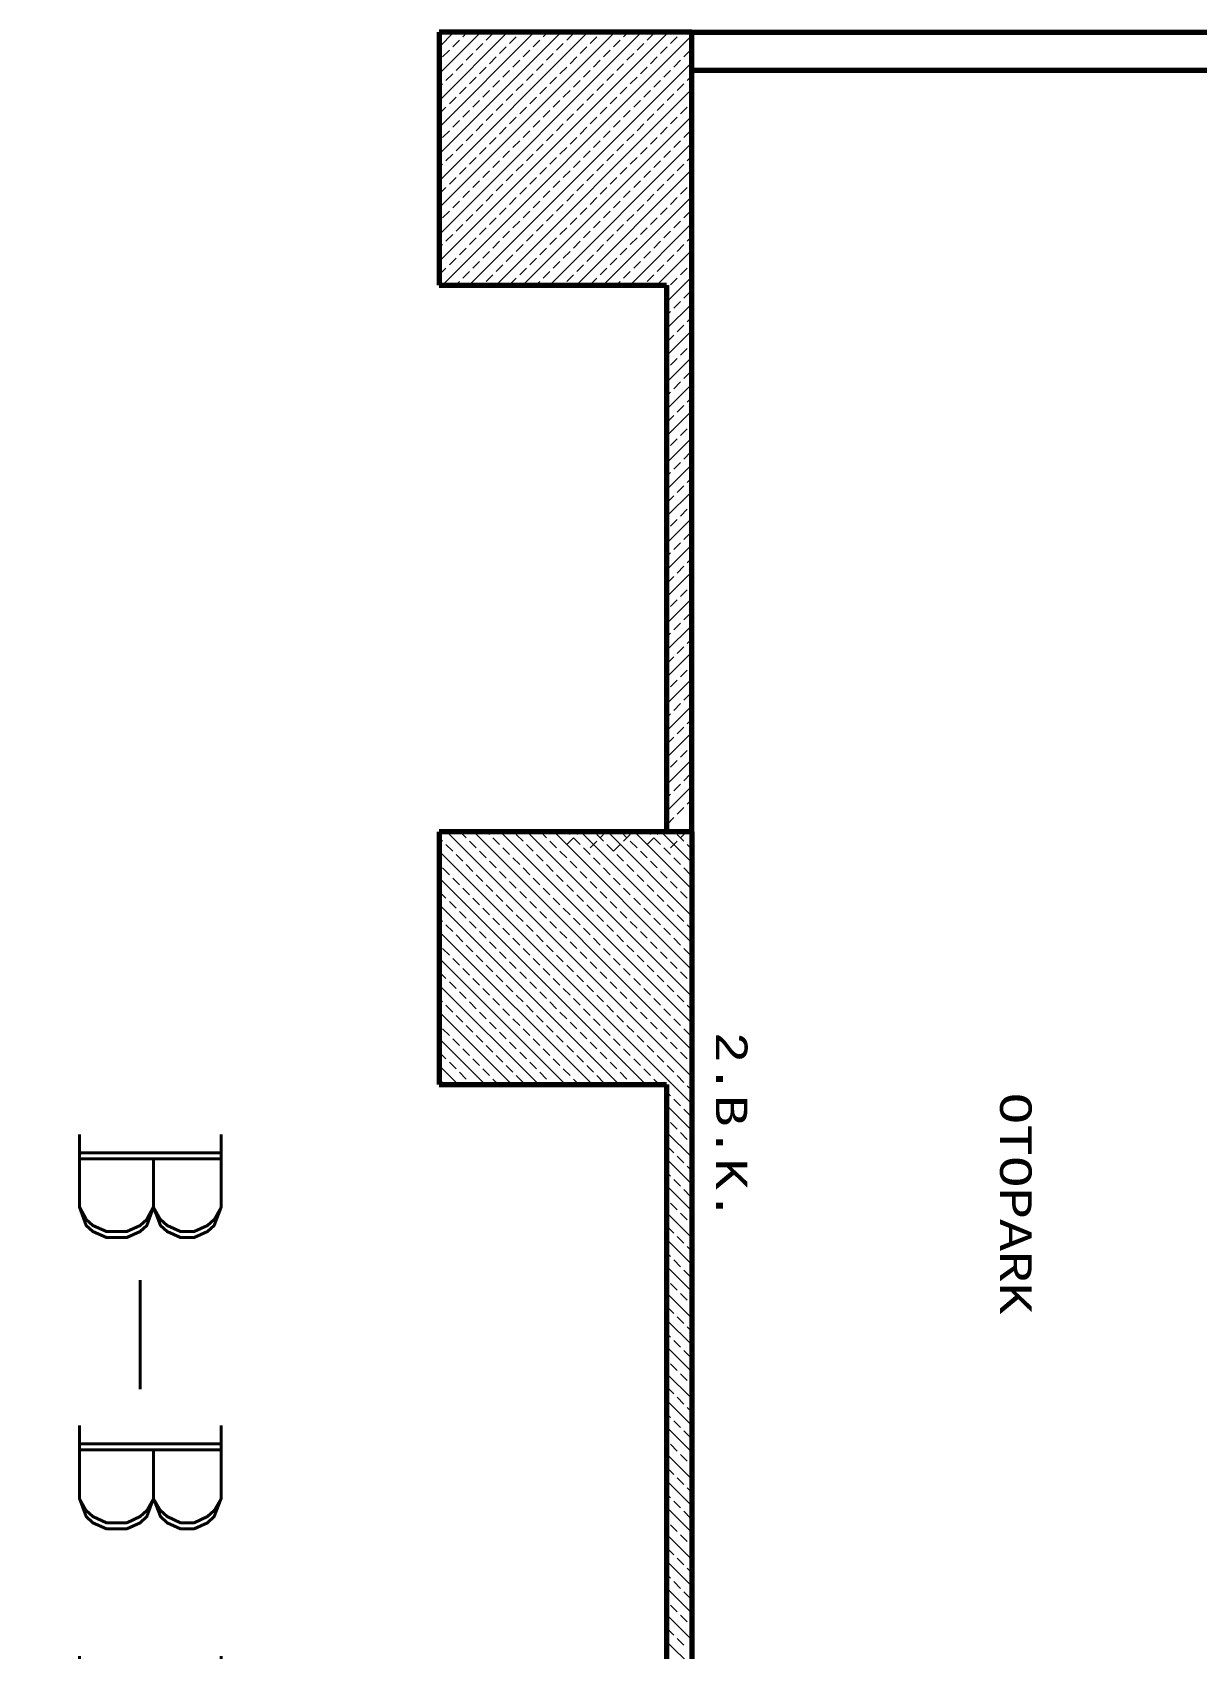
# Model space of a CAD drawing. Header units: millimetres. Extents: x 35860 to 71103, y -11298 to -8385.
# Drawn here: x 67043 to 67158.2, y -10344.7 to -10184.8 of the extents above; entities that cross this region are included whole.
import ezdxf
from ezdxf.enums import TextEntityAlignment as Align

# ---------------------------------------------------------------- set-up
doc = ezdxf.new("R2010")
doc.units = ezdxf.units.MM
doc.header["$MEASUREMENT"] = 0
doc.layers.get('0').update_dxf_attribs({"lineweight": 15})
doc.layers.add('03_Yazı', color=1, linetype='Continuous', lineweight=30)
doc.layers.add('07', color=3, linetype='Continuous', lineweight=70)
doc.styles.add('C', font='')
doc.styles.add('ROMANC', font='romanc', dxfattribs={"height": 0.11})
doc.styles.get('C').set_extended_font_data('Courier New Tur')

msp = doc.modelspace()

# ---------------------------------------------------------------- linework, layer by layer
for p, q in [((67083.23, -10207.49), (67105.91, -10184.81)), ((67083.23, -10204.84), (67103.26, -10184.81)), ((67083.23, -10202.19), (67100.6, -10184.81)), ((67083.23, -10199.54), (67097.95, -10184.81)), ((67083.23, -10196.88), (67095.3, -10184.81)), ((67083.23, -10194.23), (67092.65, -10184.81)), ((67083.23, -10191.58), (67090, -10184.81)), ((67083.23, -10188.93), (67087.35, -10184.81)), ((67083.23, -10186.28), (67084.69, -10184.81)), ((67083.25, -10184.93), (67083.37, -10184.81)), ((67085.57, -10185.26), (67086.02, -10184.81)), ((67091.21, -10184.93), (67091.32, -10184.81)), ((67093.53, -10185.26), (67093.98, -10184.81)), ((67099.16, -10184.93), (67099.28, -10184.81)), ((67101.48, -10185.26), (67101.93, -10184.81)), ((67107.12, -10184.93), (67107.23, -10184.81)), ((67083.56, -10209.81), (67108.23, -10185.14)), ((67084.58, -10186.26), (67085.24, -10185.6)), ((67086.9, -10186.59), (67087.56, -10185.93)), ((67087.89, -10185.6), (67088.55, -10184.93)), ((67089.22, -10186.92), (67089.88, -10186.26)), ((67090.21, -10185.93), (67090.87, -10185.26)), ((67092.53, -10186.26), (67093.19, -10185.6)), ((67094.85, -10186.59), (67095.51, -10185.93)), ((67095.85, -10185.6), (67096.51, -10184.93)), ((67097.17, -10186.92), (67097.84, -10186.26)), ((67098.17, -10185.93), (67098.83, -10185.26)), ((67100.49, -10186.26), (67101.15, -10185.6)), ((67102.81, -10186.59), (67103.47, -10185.93)), ((67103.8, -10185.6), (67104.46, -10184.93)), ((67105.13, -10186.92), (67105.79, -10186.26)), ((67106.12, -10185.93), (67106.78, -10185.26)), ((67083.23, -10187.6), (67083.25, -10187.58)), ((67083.58, -10187.25), (67084.25, -10186.59)), ((67084.91, -10188.58), (67085.57, -10187.92)), ((67085.9, -10187.58), (67086.57, -10186.92)), ((67086.21, -10209.81), (67108.23, -10187.79)), ((67088.22, -10187.92), (67088.89, -10187.25)), ((67090.54, -10188.25), (67091.21, -10187.58)), ((67091.54, -10187.25), (67092.2, -10186.59)), ((67092.86, -10188.58), (67093.53, -10187.92)), ((67093.86, -10187.58), (67094.52, -10186.92)), ((67096.18, -10187.92), (67096.84, -10187.25)), ((67098.5, -10188.25), (67099.16, -10187.58)), ((67099.49, -10187.25), (67100.16, -10186.59)), ((67100.82, -10188.58), (67101.48, -10187.92)), ((67101.81, -10187.58), (67102.48, -10186.92)), ((67104.13, -10187.92), (67104.8, -10187.25)), ((67106.45, -10188.25), (67107.12, -10187.58)), ((67107.45, -10187.25), (67108.11, -10186.59)), ((67083.91, -10189.57), (67084.58, -10188.91)), ((67086.23, -10189.9), (67086.9, -10189.24)), ((67087.23, -10188.91), (67087.89, -10188.25)), ((67088.55, -10190.24), (67089.22, -10189.57)), ((67089.55, -10189.24), (67090.21, -10188.58)), ((67091.87, -10189.57), (67092.53, -10188.91)), ((67094.19, -10189.9), (67094.85, -10189.24)), ((67095.18, -10188.91), (67095.85, -10188.25)), ((67096.51, -10190.24), (67097.17, -10189.57)), ((67097.5, -10189.24), (67098.17, -10188.58)), ((67099.82, -10189.57), (67100.49, -10188.91)), ((67102.14, -10189.9), (67102.81, -10189.24)), ((67103.14, -10188.91), (67103.8, -10188.25)), ((67104.46, -10190.24), (67105.13, -10189.57)), ((67105.46, -10189.24), (67106.12, -10188.58)), ((67107.78, -10189.57), (67108.23, -10189.12)), ((67083.23, -10190.26), (67083.58, -10189.9)), ((67084.25, -10191.89), (67084.91, -10191.23)), ((67085.24, -10190.9), (67085.9, -10190.24)), ((67087.56, -10191.23), (67088.22, -10190.57)), ((67088.86, -10209.81), (67108.23, -10190.45)), ((67089.88, -10191.56), (67090.54, -10190.9)), ((67090.87, -10190.57), (67091.54, -10189.9)), ((67092.2, -10191.89), (67092.86, -10191.23)), ((67093.19, -10190.9), (67093.86, -10190.24)), ((67095.51, -10191.23), (67096.18, -10190.57)), ((67097.84, -10191.56), (67098.5, -10190.9)), ((67098.83, -10190.57), (67099.49, -10189.9)), ((67100.16, -10191.89), (67100.82, -10191.23)), ((67101.15, -10190.9), (67101.81, -10190.24)), ((67103.47, -10191.23), (67104.13, -10190.57)), ((67105.79, -10191.56), (67106.45, -10190.9)), ((67106.78, -10190.57), (67107.45, -10189.9)), ((67083.25, -10192.89), (67083.91, -10192.22)), ((67085.57, -10193.22), (67086.23, -10192.56)), ((67086.57, -10192.22), (67087.23, -10191.56)), ((67087.89, -10193.55), (67088.55, -10192.89)), ((67088.89, -10192.56), (67089.55, -10191.89)), ((67091.21, -10192.89), (67091.87, -10192.22)), ((67093.53, -10193.22), (67094.19, -10192.56)), ((67094.52, -10192.22), (67095.18, -10191.56)), ((67095.85, -10193.55), (67096.51, -10192.89)), ((67096.84, -10192.56), (67097.5, -10191.89)), ((67099.16, -10192.89), (67099.82, -10192.22)), ((67101.48, -10193.22), (67102.14, -10192.56)), ((67102.48, -10192.22), (67103.14, -10191.56)), ((67103.8, -10193.55), (67104.46, -10192.89)), ((67104.8, -10192.56), (67105.46, -10191.89)), ((67107.12, -10192.89), (67107.78, -10192.22)), ((67108.11, -10191.89), (67108.23, -10191.77)), ((67084.58, -10194.21), (67085.24, -10193.55)), ((67086.9, -10194.55), (67087.56, -10193.88)), ((67089.22, -10194.88), (67089.88, -10194.21)), ((67090.21, -10193.88), (67090.87, -10193.22)), ((67091.51, -10209.81), (67108.23, -10193.1)), ((67092.53, -10194.21), (67093.19, -10193.55)), ((67094.85, -10194.55), (67095.51, -10193.88)), ((67097.17, -10194.88), (67097.84, -10194.21)), ((67098.17, -10193.88), (67098.83, -10193.22)), ((67100.49, -10194.21), (67101.15, -10193.55)), ((67102.81, -10194.55), (67103.47, -10193.88)), ((67105.13, -10194.88), (67105.79, -10194.21)), ((67106.12, -10193.88), (67106.78, -10193.22)), ((67083.23, -10195.56), (67083.25, -10195.54)), ((67083.58, -10195.21), (67084.25, -10194.55)), ((67084.91, -10196.53), (67085.57, -10195.87)), ((67085.9, -10195.54), (67086.57, -10194.88)), ((67088.22, -10195.87), (67088.89, -10195.21)), ((67090.54, -10196.2), (67091.21, -10195.54)), ((67091.54, -10195.21), (67092.2, -10194.55)), ((67092.86, -10196.53), (67093.53, -10195.87)), ((67093.86, -10195.54), (67094.52, -10194.88)), ((67094.17, -10209.81), (67108.23, -10195.75)), ((67096.18, -10195.87), (67096.84, -10195.21)), ((67098.5, -10196.2), (67099.16, -10195.54)), ((67099.49, -10195.21), (67100.16, -10194.55)), ((67100.82, -10196.53), (67101.48, -10195.87)), ((67101.81, -10195.54), (67102.48, -10194.88)), ((67104.13, -10195.87), (67104.8, -10195.21)), ((67106.45, -10196.2), (67107.12, -10195.54)), ((67107.45, -10195.21), (67108.11, -10194.55)), ((67083.91, -10197.53), (67084.58, -10196.87)), ((67086.23, -10197.86), (67086.9, -10197.2)), ((67087.23, -10196.87), (67087.89, -10196.2)), ((67088.55, -10198.19), (67089.22, -10197.53)), ((67089.55, -10197.2), (67090.21, -10196.53)), ((67091.87, -10197.53), (67092.53, -10196.87)), ((67094.19, -10197.86), (67094.85, -10197.2)), ((67095.18, -10196.87), (67095.85, -10196.2)), ((67096.51, -10198.19), (67097.17, -10197.53)), ((67097.5, -10197.2), (67098.17, -10196.53)), ((67099.82, -10197.53), (67100.49, -10196.87)), ((67102.14, -10197.86), (67102.81, -10197.2)), ((67103.14, -10196.87), (67103.8, -10196.2)), ((67104.46, -10198.19), (67105.13, -10197.53)), ((67105.46, -10197.2), (67106.12, -10196.53)), ((67107.78, -10197.53), (67108.23, -10197.08)), ((67083.23, -10198.21), (67083.58, -10197.86)), ((67084.25, -10199.85), (67084.91, -10199.19)), ((67085.24, -10198.85), (67085.9, -10198.19)), ((67087.56, -10199.19), (67088.22, -10198.52)), ((67089.88, -10199.52), (67090.54, -10198.85)), ((67090.87, -10198.52), (67091.54, -10197.86)), ((67092.2, -10199.85), (67092.86, -10199.19)), ((67093.19, -10198.85), (67093.86, -10198.19)), ((67095.51, -10199.19), (67096.18, -10198.52)), ((67096.82, -10209.81), (67108.23, -10198.4)), ((67097.84, -10199.52), (67098.5, -10198.85)), ((67098.83, -10198.52), (67099.49, -10197.86)), ((67100.16, -10199.85), (67100.82, -10199.19)), ((67101.15, -10198.85), (67101.81, -10198.19)), ((67103.47, -10199.19), (67104.13, -10198.52)), ((67105.79, -10199.52), (67106.45, -10198.85)), ((67106.78, -10198.52), (67107.45, -10197.86)), ((67083.25, -10200.84), (67083.91, -10200.18)), ((67085.57, -10201.17), (67086.23, -10200.51)), ((67086.57, -10200.18), (67087.23, -10199.52)), ((67087.89, -10201.51), (67088.55, -10200.84)), ((67088.89, -10200.51), (67089.55, -10199.85)), ((67091.21, -10200.84), (67091.87, -10200.18)), ((67093.53, -10201.17), (67094.19, -10200.51)), ((67094.52, -10200.18), (67095.18, -10199.52)), ((67095.85, -10201.51), (67096.51, -10200.84)), ((67096.84, -10200.51), (67097.5, -10199.85)), ((67099.16, -10200.84), (67099.82, -10200.18)), ((67101.48, -10201.17), (67102.14, -10200.51)), ((67102.48, -10200.18), (67103.14, -10199.52)), ((67103.8, -10201.51), (67104.46, -10200.84)), ((67104.8, -10200.51), (67105.46, -10199.85)), ((67107.12, -10200.84), (67107.78, -10200.18)), ((67108.11, -10199.85), (67108.23, -10199.73)), ((67084.58, -10202.17), (67085.24, -10201.51)), ((67086.9, -10202.5), (67087.56, -10201.84)), ((67089.22, -10202.83), (67089.88, -10202.17)), ((67090.21, -10201.84), (67090.87, -10201.17)), ((67092.53, -10202.17), (67093.19, -10201.51)), ((67094.85, -10202.5), (67095.51, -10201.84)), ((67097.17, -10202.83), (67097.84, -10202.17)), ((67098.17, -10201.84), (67098.83, -10201.17)), ((67099.47, -10209.81), (67108.23, -10201.05)), ((67100.49, -10202.17), (67101.15, -10201.51)), ((67102.81, -10202.5), (67103.47, -10201.84)), ((67105.13, -10202.83), (67105.79, -10202.17)), ((67106.12, -10201.84), (67106.78, -10201.17)), ((67083.23, -10203.51), (67083.25, -10203.49)), ((67083.58, -10203.16), (67084.25, -10202.5)), ((67084.91, -10204.49), (67085.57, -10203.83)), ((67085.9, -10203.49), (67086.57, -10202.83)), ((67088.22, -10203.83), (67088.89, -10203.16)), ((67090.54, -10204.16), (67091.21, -10203.49)), ((67091.54, -10203.16), (67092.2, -10202.5)), ((67092.86, -10204.49), (67093.53, -10203.83)), ((67093.86, -10203.49), (67094.52, -10202.83)), ((67096.18, -10203.83), (67096.84, -10203.16)), ((67098.5, -10204.16), (67099.16, -10203.49)), ((67099.49, -10203.16), (67100.16, -10202.5)), ((67100.82, -10204.49), (67101.48, -10203.83)), ((67101.81, -10203.49), (67102.48, -10202.83)), ((67102.12, -10209.81), (67108.23, -10203.7)), ((67104.13, -10203.83), (67104.8, -10203.16)), ((67106.45, -10204.16), (67107.12, -10203.49)), ((67107.45, -10203.16), (67108.11, -10202.5)), ((67083.91, -10205.48), (67084.58, -10204.82)), ((67086.23, -10205.81), (67086.9, -10205.15)), ((67087.23, -10204.82), (67087.89, -10204.16)), ((67088.55, -10206.15), (67089.22, -10205.48)), ((67089.55, -10205.15), (67090.21, -10204.49)), ((67091.87, -10205.48), (67092.53, -10204.82)), ((67094.19, -10205.81), (67094.85, -10205.15)), ((67095.18, -10204.82), (67095.85, -10204.16)), ((67096.51, -10206.15), (67097.17, -10205.48)), ((67097.5, -10205.15), (67098.17, -10204.49)), ((67099.82, -10205.48), (67100.49, -10204.82)), ((67102.14, -10205.81), (67102.81, -10205.15)), ((67103.14, -10204.82), (67103.8, -10204.16)), ((67104.46, -10206.15), (67105.13, -10205.48)), ((67105.46, -10205.15), (67106.12, -10204.49)), ((67107.78, -10205.48), (67108.23, -10205.03)), ((67083.23, -10206.17), (67083.58, -10205.81)), ((67084.25, -10207.8), (67084.91, -10207.14)), ((67085.24, -10206.81), (67085.9, -10206.15)), ((67087.56, -10207.14), (67088.22, -10206.48)), ((67089.88, -10207.47), (67090.54, -10206.81)), ((67090.87, -10206.48), (67091.54, -10205.81)), ((67092.2, -10207.8), (67092.86, -10207.14)), ((67093.19, -10206.81), (67093.86, -10206.15)), ((67095.51, -10207.14), (67096.18, -10206.48)), ((67097.84, -10207.47), (67098.5, -10206.81)), ((67098.83, -10206.48), (67099.49, -10205.81)), ((67100.16, -10207.8), (67100.82, -10207.14)), ((67101.15, -10206.81), (67101.81, -10206.15)), ((67103.47, -10207.14), (67104.13, -10206.48)), ((67104.77, -10209.81), (67108.23, -10206.36)), ((67105.79, -10207.47), (67106.45, -10206.81)), ((67106.78, -10206.48), (67107.45, -10205.81)), ((67083.25, -10208.8), (67083.91, -10208.13)), ((67085.57, -10209.13), (67086.23, -10208.47)), ((67086.57, -10208.13), (67087.23, -10207.47)), ((67087.89, -10209.46), (67088.55, -10208.8)), ((67088.89, -10208.47), (67089.55, -10207.8)), ((67091.21, -10208.8), (67091.87, -10208.13)), ((67093.53, -10209.13), (67094.19, -10208.47)), ((67094.52, -10208.13), (67095.18, -10207.47)), ((67095.85, -10209.46), (67096.51, -10208.8)), ((67096.84, -10208.47), (67097.5, -10207.8)), ((67099.16, -10208.8), (67099.82, -10208.13)), ((67101.48, -10209.13), (67102.14, -10208.47)), ((67102.48, -10208.13), (67103.14, -10207.47)), ((67103.8, -10209.46), (67104.46, -10208.8)), ((67104.8, -10208.47), (67105.46, -10207.8)), ((67107.12, -10208.8), (67107.78, -10208.13)), ((67108.11, -10207.8), (67108.23, -10207.68)), ((67084.89, -10209.81), (67085.24, -10209.46)), ((67087.54, -10209.81), (67087.56, -10209.79)), ((67090.21, -10209.79), (67090.87, -10209.13)), ((67092.84, -10209.81), (67093.19, -10209.46)), ((67095.49, -10209.81), (67095.51, -10209.79)), ((67098.17, -10209.79), (67098.83, -10209.13)), ((67100.8, -10209.81), (67101.15, -10209.46)), ((67103.45, -10209.81), (67103.47, -10209.79)), ((67105.73, -10211.51), (67108.23, -10209.01)), ((67105.73, -10210.18), (67105.79, -10210.12)), ((67106.12, -10209.79), (67106.78, -10209.13)), ((67107.45, -10211.12), (67108.11, -10210.45)), ((67105.73, -10214.16), (67108.23, -10211.66)), ((67106.45, -10212.11), (67107.12, -10211.45)), ((67105.73, -10212.83), (67106.12, -10212.44)), ((67107.78, -10213.44), (67108.23, -10212.99)), ((67105.73, -10216.81), (67108.23, -10214.31)), ((67105.79, -10215.43), (67106.45, -10214.76)), ((67106.78, -10214.43), (67107.45, -10213.77)), ((67107.12, -10216.75), (67107.78, -10216.09)), ((67108.11, -10215.76), (67108.23, -10215.64)), ((67105.73, -10219.46), (67108.23, -10216.96)), ((67105.73, -10218.14), (67105.79, -10218.08)), ((67106.12, -10217.75), (67106.78, -10217.08)), ((67107.45, -10219.07), (67108.11, -10218.41)), ((67105.73, -10222.11), (67108.23, -10219.61)), ((67106.45, -10220.07), (67107.12, -10219.4)), ((67105.73, -10220.79), (67106.12, -10220.4)), ((67107.78, -10221.39), (67108.23, -10220.94)), ((67105.73, -10224.77), (67108.23, -10222.27)), ((67105.79, -10223.38), (67106.45, -10222.72)), ((67106.78, -10222.39), (67107.45, -10221.72)), ((67107.12, -10224.71), (67107.78, -10224.04)), ((67108.11, -10223.71), (67108.23, -10223.59)), ((67105.73, -10227.42), (67108.23, -10224.92)), ((67105.73, -10226.09), (67105.79, -10226.03)), ((67106.12, -10225.7), (67106.78, -10225.04)), ((67107.45, -10227.03), (67108.11, -10226.36)), ((67105.73, -10230.07), (67108.23, -10227.57)), ((67106.45, -10228.02), (67107.12, -10227.36)), ((67105.73, -10228.74), (67106.12, -10228.35)), ((67107.78, -10229.35), (67108.23, -10228.9)), ((67105.73, -10232.72), (67108.23, -10230.22)), ((67105.79, -10231.34), (67106.45, -10230.67)), ((67106.78, -10230.34), (67107.45, -10229.68)), ((67107.12, -10232.66), (67107.78, -10232)), ((67108.11, -10231.67), (67108.23, -10231.55)), ((67105.73, -10235.37), (67108.23, -10232.87)), ((67105.73, -10234.05), (67105.79, -10233.99)), ((67106.12, -10233.66), (67106.78, -10232.99)), ((67107.45, -10234.98), (67108.11, -10234.32)), ((67105.73, -10238.02), (67108.23, -10235.52)), ((67106.45, -10235.98), (67107.12, -10235.31)), ((67105.73, -10236.7), (67106.12, -10236.31)), ((67106.78, -10238.3), (67107.45, -10237.63)), ((67107.78, -10237.3), (67108.23, -10236.85)), ((67105.73, -10240.68), (67108.23, -10238.18)), ((67105.79, -10239.29), (67106.45, -10238.63)), ((67105.73, -10243.33), (67108.23, -10240.83)), ((67107.12, -10240.62), (67107.78, -10239.95)), ((67108.11, -10239.62), (67108.23, -10239.5)), ((67105.73, -10242), (67105.79, -10241.94)), ((67106.12, -10241.61), (67106.78, -10240.95)), ((67107.45, -10242.94), (67108.11, -10242.27)), ((67105.73, -10245.98), (67108.23, -10243.48)), ((67106.45, -10243.93), (67107.12, -10243.27)), ((67105.73, -10244.65), (67106.12, -10244.26)), ((67106.78, -10246.25), (67107.45, -10245.59)), ((67107.78, -10245.26), (67108.23, -10244.81)), ((67105.73, -10248.63), (67108.23, -10246.13)), ((67105.79, -10247.25), (67106.45, -10246.58)), ((67105.73, -10251.28), (67108.23, -10248.78)), ((67107.12, -10248.57), (67107.78, -10247.91)), ((67108.11, -10247.58), (67108.23, -10247.46)), ((67105.73, -10249.96), (67105.79, -10249.9)), ((67106.12, -10249.57), (67106.78, -10248.9)), ((67107.45, -10250.89), (67108.11, -10250.23)), ((67105.73, -10253.93), (67108.23, -10251.43)), ((67106.45, -10251.89), (67107.12, -10251.22)), ((67105.73, -10252.61), (67106.12, -10252.22)), ((67106.78, -10254.21), (67107.45, -10253.54)), ((67107.78, -10253.21), (67108.23, -10252.76)), ((67105.73, -10256.59), (67108.23, -10254.09)), ((67105.79, -10255.2), (67106.45, -10254.54)), ((67105.73, -10259.24), (67108.23, -10256.74)), ((67107.12, -10256.53), (67107.78, -10255.86)), ((67108.11, -10255.53), (67108.23, -10255.41)), ((67105.73, -10257.91), (67105.79, -10257.85)), ((67106.12, -10257.52), (67106.78, -10256.86)), ((67107.45, -10258.85), (67108.11, -10258.18)), ((67105.73, -10261.89), (67108.23, -10259.39)), ((67106.45, -10259.84), (67107.12, -10259.18)), ((67105.73, -10260.56), (67106.12, -10260.17)), ((67106.78, -10262.16), (67107.45, -10261.5)), ((67107.78, -10261.17), (67108.23, -10260.72)), ((67105.79, -10263.16), (67106.45, -10262.49)), ((67083.23, -10264.47), (67083.58, -10264.82)), ((67084, -10263.91), (67108.23, -10288.15)), ((67085.32, -10263.91), (67085.9, -10264.49)), ((67086.23, -10264.82), (67086.9, -10265.49)), ((67086.65, -10263.91), (67108.23, -10285.49)), ((67087.97, -10263.91), (67088.22, -10264.16)), ((67088.55, -10264.49), (67089.22, -10265.15)), ((67089.3, -10263.91), (67108.23, -10282.84)), ((67090.87, -10264.16), (67091.54, -10264.82)), ((67091.95, -10263.91), (67108.23, -10280.19)), ((67093.28, -10263.91), (67093.86, -10264.49)), ((67094.19, -10264.82), (67094.85, -10265.49)), ((67094.6, -10263.91), (67108.23, -10277.54)), ((67095.85, -10265.15), (67096.51, -10264.48)), ((67095.93, -10263.91), (67096.18, -10264.16)), ((67096.51, -10264.49), (67097.17, -10265.15)), ((67096.84, -10264.15), (67097.08, -10263.91)), ((67097.25, -10263.91), (67108.23, -10274.89)), ((67098.17, -10265.48), (67098.83, -10264.81)), ((67098.83, -10264.16), (67099.49, -10264.82)), ((67099.16, -10264.48), (67099.73, -10263.91)), ((67099.91, -10263.91), (67108.23, -10272.24)), ((67101.23, -10263.91), (67101.81, -10264.49)), ((67101.48, -10264.81), (67102.14, -10264.15)), ((67102.14, -10264.82), (67102.81, -10265.49)), ((67102.56, -10263.91), (67108.23, -10269.58)), ((67103.8, -10265.15), (67104.46, -10264.48)), ((67103.88, -10263.91), (67104.13, -10264.16)), ((67104.46, -10264.49), (67105.13, -10265.15)), ((67104.8, -10264.15), (67105.04, -10263.91)), ((67105.21, -10263.91), (67108.23, -10266.93)), ((67106.12, -10265.48), (67106.78, -10264.81)), ((67106.78, -10264.16), (67107.45, -10264.82)), ((67107.12, -10264.48), (67107.78, -10263.82)), ((67107.86, -10263.91), (67108.23, -10264.28)), ((67108.11, -10263.49), (67108.23, -10263.37)), ((67083.23, -10265.8), (67108.23, -10290.8)), ((67083.91, -10265.15), (67084.58, -10265.82)), ((67084.91, -10266.15), (67085.57, -10266.81)), ((67087.23, -10265.82), (67087.89, -10266.48)), ((67089.55, -10265.49), (67090.21, -10266.15)), ((67091.87, -10265.15), (67092.53, -10265.82)), ((67092.86, -10266.15), (67093.53, -10266.81)), ((67095.18, -10265.82), (67095.85, -10266.48)), ((67097.5, -10265.49), (67098.17, -10266.15)), ((67099.82, -10265.15), (67100.49, -10265.82)), ((67100.49, -10265.81), (67101.15, -10265.15)), ((67100.82, -10266.15), (67101.48, -10266.81)), ((67103.14, -10265.82), (67103.8, -10266.48)), ((67105.46, -10265.49), (67106.12, -10266.15)), ((67107.78, -10265.15), (67108.23, -10265.61)), ((67083.23, -10267.12), (67083.25, -10267.14)), ((67083.58, -10267.47), (67084.25, -10268.14)), ((67085.9, -10267.14), (67086.57, -10267.81)), ((67088.22, -10266.81), (67088.89, -10267.47)), ((67089.22, -10267.81), (67089.88, -10268.47)), ((67090.54, -10266.48), (67091.21, -10267.14)), ((67091.54, -10267.47), (67092.2, -10268.14)), ((67093.86, -10267.14), (67094.52, -10267.81)), ((67096.18, -10266.81), (67096.84, -10267.47)), ((67097.17, -10267.81), (67097.84, -10268.47)), ((67098.5, -10266.48), (67099.16, -10267.14)), ((67099.49, -10267.47), (67100.16, -10268.14)), ((67101.81, -10267.14), (67102.48, -10267.81)), ((67104.13, -10266.81), (67104.8, -10267.47)), ((67105.13, -10267.81), (67105.79, -10268.47)), ((67106.45, -10266.48), (67107.12, -10267.14)), ((67107.45, -10267.47), (67108.11, -10268.14)), ((67083.23, -10268.45), (67103.69, -10288.91)), ((67084.58, -10268.47), (67085.24, -10269.13)), ((67085.57, -10269.46), (67086.23, -10270.13)), ((67086.9, -10268.14), (67087.56, -10268.8)), ((67087.89, -10269.13), (67088.55, -10269.79)), ((67090.21, -10268.8), (67090.87, -10269.46)), ((67092.53, -10268.47), (67093.19, -10269.13)), ((67093.53, -10269.46), (67094.19, -10270.13)), ((67094.85, -10268.14), (67095.51, -10268.8)), ((67095.85, -10269.13), (67096.51, -10269.79)), ((67098.17, -10268.8), (67098.83, -10269.46)), ((67100.49, -10268.47), (67101.15, -10269.13)), ((67101.48, -10269.46), (67102.14, -10270.13)), ((67102.81, -10268.14), (67103.47, -10268.8)), ((67103.8, -10269.13), (67104.46, -10269.79)), ((67106.12, -10268.8), (67106.78, -10269.46)), ((67083.23, -10271.1), (67101.04, -10288.91)), ((67083.25, -10269.79), (67083.91, -10270.46)), ((67084.25, -10270.79), (67084.91, -10271.45)), ((67086.57, -10270.46), (67087.23, -10271.12)), ((67088.89, -10270.13), (67089.55, -10270.79)), ((67089.88, -10271.12), (67090.54, -10271.78)), ((67091.21, -10269.79), (67091.87, -10270.46)), ((67092.2, -10270.79), (67092.86, -10271.45)), ((67094.52, -10270.46), (67095.18, -10271.12)), ((67096.84, -10270.13), (67097.5, -10270.79)), ((67097.84, -10271.12), (67098.5, -10271.78)), ((67099.16, -10269.79), (67099.82, -10270.46)), ((67100.16, -10270.79), (67100.82, -10271.45)), ((67102.48, -10270.46), (67103.14, -10271.12)), ((67104.8, -10270.13), (67105.46, -10270.79)), ((67105.79, -10271.12), (67106.45, -10271.78)), ((67107.12, -10269.79), (67107.78, -10270.46)), ((67108.11, -10270.79), (67108.23, -10270.91)), ((67083.23, -10272.43), (67083.58, -10272.78)), ((67085.24, -10271.78), (67085.9, -10272.45)), ((67086.23, -10272.78), (67086.9, -10273.44)), ((67087.56, -10271.45), (67088.22, -10272.11)), ((67088.55, -10272.45), (67089.22, -10273.11)), ((67090.87, -10272.11), (67091.54, -10272.78)), ((67093.19, -10271.78), (67093.86, -10272.45)), ((67094.19, -10272.78), (67094.85, -10273.44)), ((67095.51, -10271.45), (67096.18, -10272.11)), ((67096.51, -10272.45), (67097.17, -10273.11)), ((67098.83, -10272.11), (67099.49, -10272.78)), ((67101.15, -10271.78), (67101.81, -10272.45)), ((67102.14, -10272.78), (67102.81, -10273.44)), ((67103.47, -10271.45), (67104.13, -10272.11)), ((67104.46, -10272.45), (67105.13, -10273.11)), ((67106.78, -10272.11), (67107.45, -10272.78)), ((67083.23, -10273.75), (67098.39, -10288.91)), ((67083.91, -10273.11), (67084.58, -10273.77)), ((67084.91, -10274.1), (67085.57, -10274.77)), ((67087.23, -10273.77), (67087.89, -10274.43)), ((67089.55, -10273.44), (67090.21, -10274.1)), ((67091.87, -10273.11), (67092.53, -10273.77)), ((67092.86, -10274.1), (67093.53, -10274.77)), ((67095.18, -10273.77), (67095.85, -10274.43)), ((67097.5, -10273.44), (67098.17, -10274.1)), ((67099.82, -10273.11), (67100.49, -10273.77)), ((67100.82, -10274.1), (67101.48, -10274.77)), ((67103.14, -10273.77), (67103.8, -10274.43)), ((67105.46, -10273.44), (67106.12, -10274.1)), ((67107.78, -10273.11), (67108.23, -10273.56)), ((67083.23, -10275.08), (67083.25, -10275.1)), ((67083.58, -10275.43), (67084.25, -10276.09)), ((67085.9, -10275.1), (67086.57, -10275.76)), ((67088.22, -10274.77), (67088.89, -10275.43)), ((67089.22, -10275.76), (67089.88, -10276.42)), ((67090.54, -10274.43), (67091.21, -10275.1)), ((67091.54, -10275.43), (67092.2, -10276.09)), ((67093.86, -10275.1), (67094.52, -10275.76)), ((67096.18, -10274.77), (67096.84, -10275.43)), ((67097.17, -10275.76), (67097.84, -10276.42)), ((67098.5, -10274.43), (67099.16, -10275.1)), ((67099.49, -10275.43), (67100.16, -10276.09)), ((67101.81, -10275.1), (67102.48, -10275.76)), ((67104.13, -10274.77), (67104.8, -10275.43)), ((67105.13, -10275.76), (67105.79, -10276.42)), ((67106.45, -10274.43), (67107.12, -10275.1)), ((67107.45, -10275.43), (67108.11, -10276.09)), ((67083.23, -10276.4), (67095.74, -10288.91)), ((67084.58, -10276.42), (67085.24, -10277.09)), ((67085.57, -10277.42), (67086.23, -10278.08)), ((67086.9, -10276.09), (67087.56, -10276.75)), ((67087.89, -10277.09), (67088.55, -10277.75)), ((67090.21, -10276.75), (67090.87, -10277.42)), ((67092.53, -10276.42), (67093.19, -10277.09)), ((67093.53, -10277.42), (67094.19, -10278.08)), ((67094.85, -10276.09), (67095.51, -10276.75)), ((67095.85, -10277.09), (67096.51, -10277.75)), ((67098.17, -10276.75), (67098.83, -10277.42)), ((67100.49, -10276.42), (67101.15, -10277.09)), ((67101.48, -10277.42), (67102.14, -10278.08)), ((67102.81, -10276.09), (67103.47, -10276.75)), ((67103.8, -10277.09), (67104.46, -10277.75)), ((67106.12, -10276.75), (67106.78, -10277.42)), ((67083.23, -10279.06), (67093.09, -10288.91)), ((67083.25, -10277.75), (67083.91, -10278.41)), ((67084.25, -10278.74), (67084.91, -10279.41)), ((67086.57, -10278.41), (67087.23, -10279.08)), ((67088.89, -10278.08), (67089.55, -10278.74)), ((67089.88, -10279.08), (67090.54, -10279.74)), ((67091.21, -10277.75), (67091.87, -10278.41)), ((67092.2, -10278.74), (67092.86, -10279.41)), ((67094.52, -10278.41), (67095.18, -10279.08)), ((67096.84, -10278.08), (67097.5, -10278.74)), ((67097.84, -10279.08), (67098.5, -10279.74)), ((67099.16, -10277.75), (67099.82, -10278.41)), ((67100.16, -10278.74), (67100.82, -10279.41)), ((67102.48, -10278.41), (67103.14, -10279.08)), ((67104.8, -10278.08), (67105.46, -10278.74)), ((67105.79, -10279.08), (67106.45, -10279.74)), ((67107.12, -10277.75), (67107.78, -10278.41)), ((67108.11, -10278.74), (67108.23, -10278.86)), ((67083.23, -10280.38), (67083.58, -10280.73)), ((67085.24, -10279.74), (67085.9, -10280.4)), ((67086.23, -10280.73), (67086.9, -10281.4)), ((67087.56, -10279.41), (67088.22, -10280.07)), ((67088.55, -10280.4), (67089.22, -10281.06)), ((67090.87, -10280.07), (67091.54, -10280.73)), ((67093.19, -10279.74), (67093.86, -10280.4)), ((67094.19, -10280.73), (67094.85, -10281.4)), ((67095.51, -10279.41), (67096.18, -10280.07)), ((67096.51, -10280.4), (67097.17, -10281.06)), ((67098.83, -10280.07), (67099.49, -10280.73)), ((67101.15, -10279.74), (67101.81, -10280.4)), ((67102.14, -10280.73), (67102.81, -10281.4)), ((67103.47, -10279.41), (67104.13, -10280.07)), ((67104.46, -10280.4), (67105.13, -10281.06)), ((67106.78, -10280.07), (67107.45, -10280.73)), ((67083.23, -10281.71), (67090.43, -10288.91)), ((67083.91, -10281.06), (67084.58, -10281.73)), ((67084.91, -10282.06), (67085.57, -10282.72)), ((67087.23, -10281.73), (67087.89, -10282.39)), ((67089.55, -10281.4), (67090.21, -10282.06)), ((67090.54, -10282.39), (67091.21, -10283.05)), ((67091.87, -10281.06), (67092.53, -10281.73)), ((67092.86, -10282.06), (67093.53, -10282.72)), ((67095.18, -10281.73), (67095.85, -10282.39)), ((67097.5, -10281.4), (67098.17, -10282.06)), ((67098.5, -10282.39), (67099.16, -10283.05)), ((67099.82, -10281.06), (67100.49, -10281.73)), ((67100.82, -10282.06), (67101.48, -10282.72)), ((67103.14, -10281.73), (67103.8, -10282.39)), ((67105.46, -10281.4), (67106.12, -10282.06)), ((67106.45, -10282.39), (67107.12, -10283.05)), ((67107.78, -10281.06), (67108.23, -10281.52)), ((67083.23, -10283.03), (67083.25, -10283.05)), ((67083.58, -10283.38), (67084.25, -10284.05)), ((67085.9, -10283.05), (67086.57, -10283.72)), ((67088.22, -10282.72), (67088.89, -10283.38)), ((67089.22, -10283.72), (67089.88, -10284.38)), ((67091.54, -10283.38), (67092.2, -10284.05)), ((67093.86, -10283.05), (67094.52, -10283.72)), ((67096.18, -10282.72), (67096.84, -10283.38)), ((67097.17, -10283.72), (67097.84, -10284.38)), ((67099.49, -10283.38), (67100.16, -10284.05)), ((67101.81, -10283.05), (67102.48, -10283.72)), ((67104.13, -10282.72), (67104.8, -10283.38)), ((67105.13, -10283.72), (67105.79, -10284.38)), ((67107.45, -10283.38), (67108.11, -10284.05)), ((67083.23, -10284.36), (67087.78, -10288.91)), ((67084.58, -10284.38), (67085.24, -10285.04)), ((67085.57, -10285.37), (67086.23, -10286.04)), ((67086.9, -10284.05), (67087.56, -10284.71)), ((67087.89, -10285.04), (67088.55, -10285.7)), ((67090.21, -10284.71), (67090.87, -10285.37)), ((67092.53, -10284.38), (67093.19, -10285.04)), ((67093.53, -10285.37), (67094.19, -10286.04)), ((67094.85, -10284.05), (67095.51, -10284.71)), ((67095.85, -10285.04), (67096.51, -10285.7)), ((67098.17, -10284.71), (67098.83, -10285.37)), ((67100.49, -10284.38), (67101.15, -10285.04)), ((67101.48, -10285.37), (67102.14, -10286.04)), ((67102.81, -10284.05), (67103.47, -10284.71)), ((67103.8, -10285.04), (67104.46, -10285.7)), ((67106.12, -10284.71), (67106.78, -10285.37)), ((67083.23, -10287.01), (67085.13, -10288.91)), ((67083.25, -10285.7), (67083.91, -10286.37)), ((67084.25, -10286.7), (67084.91, -10287.36)), ((67086.57, -10286.37), (67087.23, -10287.03)), ((67088.89, -10286.04), (67089.55, -10286.7)), ((67089.88, -10287.03), (67090.54, -10287.69)), ((67091.21, -10285.7), (67091.87, -10286.37)), ((67092.2, -10286.7), (67092.86, -10287.36)), ((67094.52, -10286.37), (67095.18, -10287.03)), ((67096.84, -10286.04), (67097.5, -10286.7)), ((67097.84, -10287.03), (67098.5, -10287.69)), ((67099.16, -10285.7), (67099.82, -10286.37)), ((67100.16, -10286.7), (67100.82, -10287.36)), ((67102.48, -10286.37), (67103.14, -10287.03)), ((67104.8, -10286.04), (67105.46, -10286.7)), ((67105.79, -10287.03), (67106.45, -10287.69)), ((67107.12, -10285.7), (67107.78, -10286.37)), ((67108.11, -10286.7), (67108.23, -10286.82)), ((67083.23, -10288.34), (67083.58, -10288.69)), ((67085.24, -10287.69), (67085.9, -10288.36)), ((67086.23, -10288.69), (67086.46, -10288.91)), ((67087.56, -10287.36), (67088.22, -10288.02)), ((67088.55, -10288.36), (67089.11, -10288.91)), ((67090.87, -10288.02), (67091.54, -10288.69)), ((67093.19, -10287.69), (67093.86, -10288.36)), ((67094.19, -10288.69), (67094.41, -10288.91)), ((67095.51, -10287.36), (67096.18, -10288.02)), ((67096.51, -10288.36), (67097.06, -10288.91)), ((67098.83, -10288.02), (67099.49, -10288.69)), ((67101.15, -10287.69), (67101.81, -10288.36)), ((67102.14, -10288.69), (67102.37, -10288.91)), ((67103.47, -10287.36), (67104.13, -10288.02)), ((67104.46, -10288.36), (67105.02, -10288.91)), ((67106.78, -10288.02), (67107.45, -10288.69)), ((67105.73, -10289.62), (67106.12, -10290.01)), ((67106.45, -10290.34), (67107.12, -10291.01)), ((67107.78, -10289.02), (67108.23, -10289.47)), ((67105.73, -10290.95), (67108.23, -10293.45)), ((67107.45, -10291.34), (67108.11, -10292)), ((67105.73, -10292.27), (67105.79, -10292.33)), ((67105.73, -10293.6), (67108.23, -10296.1)), ((67106.12, -10292.66), (67106.78, -10293.33)), ((67105.79, -10294.98), (67106.45, -10295.65)), ((67107.12, -10293.66), (67107.78, -10294.32)), ((67108.11, -10294.65), (67108.23, -10294.77)), ((67105.73, -10296.25), (67108.23, -10298.75)), ((67106.78, -10295.98), (67107.45, -10296.64)), ((67105.73, -10297.58), (67106.12, -10297.97)), ((67106.45, -10298.3), (67107.12, -10298.96)), ((67107.78, -10296.97), (67108.23, -10297.43)), ((67105.73, -10298.9), (67108.23, -10301.4)), ((67107.45, -10299.29), (67108.11, -10299.96)), ((67105.73, -10300.23), (67105.79, -10300.29)), ((67105.73, -10301.56), (67108.23, -10304.06)), ((67106.12, -10300.62), (67106.78, -10301.28)), ((67105.79, -10302.94), (67106.45, -10303.6)), ((67107.12, -10301.61), (67107.78, -10302.28)), ((67108.11, -10302.61), (67108.23, -10302.73)), ((67105.73, -10304.21), (67108.23, -10306.71)), ((67106.78, -10303.93), (67107.45, -10304.6)), ((67105.73, -10305.53), (67106.12, -10305.92)), ((67106.45, -10306.25), (67107.12, -10306.92)), ((67107.78, -10304.93), (67108.23, -10305.38)), ((67105.73, -10306.86), (67108.23, -10309.36)), ((67107.45, -10307.25), (67108.11, -10307.91)), ((67105.73, -10308.18), (67105.79, -10308.24)), ((67105.73, -10309.51), (67108.23, -10312.01)), ((67106.12, -10308.57), (67106.78, -10309.24)), ((67107.12, -10309.57), (67107.78, -10310.23)), ((67105.79, -10310.89), (67106.45, -10311.56)), ((67108.11, -10310.56), (67108.23, -10310.68)), ((67105.73, -10312.16), (67108.23, -10314.66)), ((67106.78, -10311.89), (67107.45, -10312.55)), ((67105.73, -10313.49), (67106.12, -10313.88)), ((67106.45, -10314.21), (67107.12, -10314.87)), ((67107.78, -10312.88), (67108.23, -10313.34)), ((67105.73, -10314.81), (67108.23, -10317.31)), ((67107.45, -10315.2), (67108.11, -10315.87)), ((67105.73, -10316.14), (67105.79, -10316.2)), ((67105.73, -10317.47), (67108.23, -10319.97)), ((67106.12, -10316.53), (67106.78, -10317.19)), ((67107.12, -10317.52), (67107.78, -10318.19)), ((67105.79, -10318.85), (67106.45, -10319.51)), ((67108.11, -10318.52), (67108.23, -10318.64)), ((67105.73, -10320.12), (67108.23, -10322.62)), ((67106.78, -10319.84), (67107.45, -10320.51)), ((67105.73, -10321.44), (67106.12, -10321.83)), ((67106.45, -10322.16), (67107.12, -10322.83)), ((67107.78, -10320.84), (67108.23, -10321.29)), ((67105.73, -10322.77), (67108.23, -10325.27)), ((67107.45, -10323.16), (67108.11, -10323.82)), ((67105.73, -10324.09), (67105.79, -10324.15)), ((67105.73, -10325.42), (67108.23, -10327.92)), ((67106.12, -10324.48), (67106.78, -10325.15)), ((67107.12, -10325.48), (67107.78, -10326.14)), ((67105.79, -10326.8), (67106.45, -10327.47)), ((67108.11, -10326.47), (67108.23, -10326.59)), ((67105.73, -10328.07), (67108.23, -10330.57)), ((67106.78, -10327.8), (67107.45, -10328.46)), ((67107.78, -10328.79), (67108.23, -10329.25)), ((67105.73, -10329.4), (67106.12, -10329.79)), ((67106.45, -10330.12), (67107.12, -10330.78)), ((67105.73, -10330.72), (67108.23, -10333.22)), ((67107.45, -10331.11), (67108.11, -10331.78)), ((67105.73, -10332.05), (67105.79, -10332.11)), ((67105.73, -10333.38), (67108.23, -10335.88)), ((67106.12, -10332.44), (67106.78, -10333.1)), ((67107.12, -10333.43), (67107.78, -10334.1)), ((67105.79, -10334.76), (67106.45, -10335.42)), ((67108.11, -10334.43), (67108.23, -10334.55)), ((67105.73, -10336.03), (67108.23, -10338.53)), ((67106.78, -10335.75), (67107.45, -10336.42)), ((67107.78, -10336.75), (67108.23, -10337.2)), ((67105.73, -10337.35), (67106.12, -10337.74)), ((67106.45, -10338.07), (67107.12, -10338.74)), ((67105.73, -10338.68), (67108.23, -10341.18)), ((67107.45, -10339.07), (67108.11, -10339.73)), ((67105.73, -10340), (67105.79, -10340.06)), ((67105.73, -10341.33), (67108.23, -10343.83)), ((67106.12, -10340.39), (67106.78, -10341.06)), ((67107.12, -10341.39), (67107.78, -10342.05)), ((67105.79, -10342.71), (67106.45, -10343.38)), ((67108.11, -10342.38), (67108.23, -10342.5)), ((67105.73, -10343.98), (67108.23, -10346.48)), ((67106.78, -10343.71), (67107.45, -10344.37))]:
    msp.add_line(p, q)
at = {"layer": '07'}
for p, q in [((67108.23, -10184.81), (67083.23, -10184.81)), ((67083.23, -10184.81), (67083.23, -10209.81)), ((67108.23, -10184.81), (67170.73, -10184.81)), ((67108.23, -10263.91), (67108.23, -10184.81)), ((67108.23, -10188.56), (67170.73, -10188.56)), ((67083.23, -10209.81), (67105.73, -10209.81)), ((67105.73, -10209.81), (67105.73, -10263.91)), ((67108.23, -10263.91), (67083.23, -10263.91)), ((67083.23, -10263.91), (67083.23, -10288.91)), ((67108.23, -10263.91), (67108.23, -10588.56)), ((67083.23, -10288.91), (67105.73, -10288.91)), ((67105.73, -10288.91), (67105.73, -10345.87))]:
    msp.add_line(p, q, dxfattribs=at)

# ---------------------------------------------------------------- texts
at = {"layer": '03_Yazı', "style": 'ROMANC'}
msp.add_text('B-B KESITI Ö:1/200', height=14, rotation=270, dxfattribs=at).set_placement((67047.66, -10292.64))
at = {"layer": '03_Yazı', "style": 'C'}
for tag, p in [('2.B.K.', (67112.17, -10293.05)), ('OTOPARK', (67140.28, -10300.66))]:
    msp.add_attdef(tag, text='A:10.00m2', height=3.125, rotation=270, dxfattribs=at).set_placement(p, align=Align.MIDDLE_CENTER)

doc.saveas('drawing.dxf')
